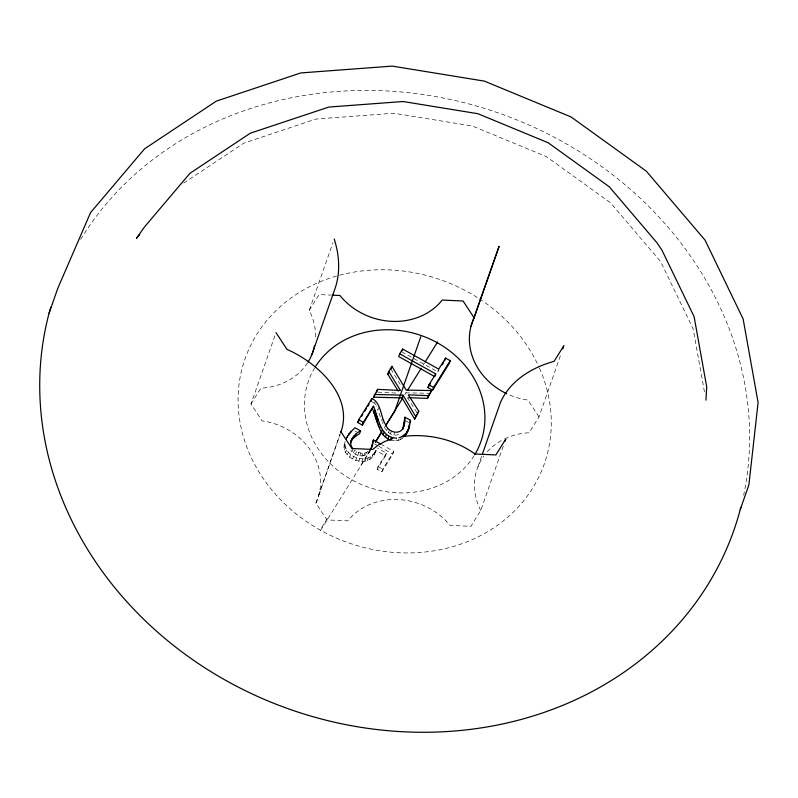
<?xml version="1.0" encoding="UTF-8"?>
<svg xmlns="http://www.w3.org/2000/svg" width="798" height="798" viewBox="0 0 798 798"><rect width="100%" height="100%" fill="white"/><g stroke="black" fill="none" stroke-linecap="round" stroke-linejoin="round"><path stroke-width="0.6" stroke-dasharray="3.99 2.99" d="M373.803 454.88L375.858 449.962C372.526 470.611 337.773 460.207 345.095 441.603M374.761 452.137C367.419 465.443 344.088 457.045 345.115 442.73M374.9 452.705L375.519 450.291L385.514 455.858L377.155 469.304L381.793 471.877L392.845 454.112L393.803 451.369L381.963 444.785M503.309 446.092L480.765 510.481L470.89 526.341L450.022 525.413A63.98 56.229 19.3 0 0 347.758 520.855L326.891 519.917L315.898 503.129A63.98 56.229 19.3 0 0 261.993 420.825L250.991 404.037L275.18 334.961M315.529 336.896A63.98 56.229 19.3 0 0 309.215 310.442L332.995 242.532M315.898 503.129L340.088 434.052M318.921 494.83L340.297 433.793M344.217 444.546L345.175 441.803M344.028 447.349L344.995 444.606M344.497 450.022L345.454 447.279M345.624 452.606L346.581 449.863M347.359 454.96L348.317 452.217M349.704 457.104L350.661 454.361M370.013 450.94C366.402 458.042 356.606 456.855 351.988 451.518L352.945 448.775M353.544 452.925L354.512 450.182C358.262 453.055 363.948 454.68 368.028 451.518L367.07 454.262M352.656 459.03L353.614 456.286M355.509 454.192L356.477 451.449M375.958 404.766L374.631 403.239L375.589 400.496M355.788 460.506L356.746 457.763M357.803 455.269L358.771 452.526M359.938 455.867L360.905 453.124M358.841 461.394L359.798 458.651M378.821 407.359L377.863 410.102L376.337 405.833M361.923 456.037L362.881 453.294M363.738 455.828L364.706 453.084M361.803 461.713L362.761 458.97M365.424 455.249L366.382 452.506M364.686 461.444L365.644 458.7M368.616 452.835L369.255 451.01M367.25 460.655L368.217 457.912M382.821 418.102L381.853 420.845L378.681 412.317M369.683 459.319L370.641 456.576M383.639 420.237L382.671 422.98C384.556 429.883 391.858 438.441 399.549 433.843M371.888 457.414L372.846 454.67M386.721 430.681L387.688 427.937M388.466 432.486L389.424 429.743M377.155 469.304L378.112 466.561L386.481 453.114L377.474 448.107M390.461 433.873L391.429 431.129M385.514 455.858L386.481 453.114M393.743 435.119L394.701 432.376M381.793 471.877L382.751 469.134L393.803 451.369M390.511 440.167L395.668 440.845L396.626 438.102M395.668 440.845L398.062 440.466L399.02 437.723M398.062 440.466L400.556 439.528L401.524 436.785M401.703 351.808L437.773 371.868L438.73 369.125M477.952 466.72L481.623 456.217M504.715 438.78A63.98 56.229 19.3 0 1 529.114 432.745L538.989 416.885L561.124 353.664M250.991 404.037L260.856 388.167A63.98 56.229 19.3 0 0 308.038 362.093M309.215 310.442L319.08 294.572L331.36 295.12M321.624 527.578L327.549 518.062M360.866 465.314L370.053 450.541M404.825 394.641L406.142 392.526M423.199 365.105L424.516 362.99M320.666 530.331L370.402 450.371M437.773 371.868L439.02 369.863M183.69 183.091L243.819 143.131L315.848 119.072L393.843 113.246L472.486 126.054L546.421 156.627L610.6 202.872L660.644 261.644L693.163 328.926L704.843 394.112M400.556 439.528L402.791 438.072M430.661 393.314L405.214 392.825L403.978 390.761M377.853 392.147L397.115 393.115M370.98 401.204L374.631 403.239M405.823 420.975L408.606 422.521M354.97 431.02L356.826 432.057M374.551 443.937L377.783 445.733M378.851 446.331L392.845 454.112M378.112 466.561L382.751 469.134M350.831 449.982L351.988 451.518M538.989 416.885L527.987 400.087A63.98 56.229 19.3 0 1 508.715 394.621M407.349 397.584L417.154 412.945M390.96 369.085L401.494 386.631M80.588 239.46A359.449 315.888 19.3 0 1 511.109 117.635A359.449 315.888 19.3 0 1 743.646 495.259M539.448 368.087A158.583 139.361 19.3 0 1 406.082 552.934A158.583 139.361 19.3 0 1 242.762 366.013A158.583 139.361 19.3 0 1 478.311 298.123M479.359 298.801A158.583 139.361 19.3 0 1 538.949 366.98M480.765 510.481A63.98 56.229 19.3 0 1 483.797 456.047M487.299 451.688A63.98 56.229 19.3 0 1 503.658 439.299M474.202 455.578A91.381 80.309 19.3 0 1 352.636 480.246A91.381 80.309 19.3 0 1 314.512 368.167"/><path stroke-width="1.2" d="M404.935 417.194L404.556 423.688L402.84 429.105L404.935 417.194L410.491 420.287C409.813 425.893 408.426 431.728 404.736 436.167L408.616 428.775M705.931 400.157L706.729 387.05L694.12 316.706L662.001 250.243L656.914 242.712L609.293 186.792L548.226 142.792L477.882 113.705L403.06 101.516L328.846 107.052L250.313 133.196L189.904 173.346L144.348 227.151L136.518 238.263L139.7 234.502M373.364 439.997L371.778 447.04L373.364 439.997L380.895 444.187M408.586 428.925L409.344 424.207M346.063 438.86L349.245 433.464L355 427.758L360.586 430.87C354.472 433.703 347.04 442.351 352.945 448.775M49.117 313.095L57.755 288.407L90.523 212.677L144.598 148.807L216.308 101.137L300.766 72.937L392.217 66.104L484.416 81.127L571.089 116.967L646.33 171.181L705.013 240.088L743.138 318.981L758.1 402.481L748.883 484.905L740.245 509.593M312.028 354.192L334.502 290.023C340.656 273.664 339.479 255.46 334.222 239.021M340.706 432.616C354.113 396.257 317.245 362.521 287.001 349.414L275.998 332.616M347.03 437.593L347.669 435.768M348.606 435.289L349.245 433.464M350.462 433.015L351.1 431.189M350.791 441.902L351.429 440.077M373.165 406.91L362.352 425.095L357.713 422.521L358.681 419.778L371.938 398.461C381.624 403.349 380.317 416.955 386.013 425.384C388.895 432.915 401.214 435.538 403.808 426.361M350.462 442.82L352.477 438.062M351.519 440.805L353.993 435.987M353.035 438.73L354.901 436.835L355.858 434.092M362.352 425.095L363.309 422.351L373.484 406.002C378.442 417.803 380.197 437.823 396.626 438.102M360.586 430.87L359.619 433.613L354.901 436.835M370.98 401.204L371.938 398.461M431.628 390.571L428.456 395.668L408.307 394.84L418.77 411.229L414.641 419.07L402.042 397.923L373.474 397.185L377.614 389.344L400.486 390.491L388.736 371.459L391.918 366.332L406.172 390.082L431.628 390.571L427.489 398.411L408.536 397.633M376.646 392.087L377.614 389.344M391.479 437.424L390.511 440.167C379.559 436.007 377.883 422.86 374.092 413.204L375.06 410.461M398.222 391.12L387.778 374.202L388.736 371.459M390.96 369.085L391.918 366.332M375.15 416.406L376.117 413.663M376.018 419.05L376.975 416.307M399.698 353.833L398.741 356.576L434.8 376.636L435.758 373.893L399.698 353.833L402.671 349.065L438.73 369.125L445.583 358.103L450.222 360.676L449.254 363.419L432.606 390.192L427.977 387.609L428.935 384.865L435.758 373.893M377.005 421.833L377.963 419.09M402.022 350.891L402.671 349.065M378.422 425.563L379.389 422.82M370.332 450.022L372.736 444.296M379.569 428.386L380.526 425.633M381.344 432.167L382.302 429.424M383.17 434.97L384.137 432.227M385.384 437.244L386.342 434.501M420.825 336.666L394.681 411.349L385.494 426.112M402.042 397.923L403 395.18L374.432 394.441M387.898 438.99L388.865 436.247M403.968 423.379L404.935 420.636M403.589 426.431L404.556 423.688M403.11 437.154L403.748 435.329L405.693 433.424M409.853 422.122L410.491 420.287M406.401 433.913L407.359 431.169M414.641 419.07L418.77 411.229M427.489 398.411L428.456 395.668M432.606 390.192L433.563 387.449L450.222 360.676M444.626 360.846L445.583 358.103M471.049 326.093L499.089 246.373L474.082 317.794A63.98 56.229 19.3 0 0 506.69 393.693M482.441 453.882L500.416 402.551C509.902 380.766 531.967 367.399 554.121 361.334L563.996 345.464M504.954 441.404L505.772 439.06L495.897 454.93L475.029 453.992C454.012 438.86 426.86 433.035 401.344 436.656M562.76 348.975L563.587 346.641M407.658 431.528L409.544 426.182M357.713 422.521L359.609 419.479M361.504 416.436L362.771 414.401M364.666 411.359L366.551 408.307M367.818 406.282L369.085 404.247M373.474 397.185L374.741 395.15M387.778 374.202L389.045 372.157M375.299 442.102L381.863 431.558M385.803 425.224L402.86 397.803M407.459 390.421L421.234 368.267M425.174 361.933L437.643 341.893M375.649 441.932L381.554 432.446M427.977 387.609L430.451 383.619M442.132 364.856L443.379 362.851M369.574 450.092L370.98 448.197M401.524 436.785L403.748 435.329M399.02 437.723L400.686 437.095M392.676 438.591L384.905 441.424L378.212 445.065L372.776 449.434L351.908 448.506L340.906 431.708M332.586 295.18L339.948 295.509A63.98 56.229 19.3 0 0 442.212 300.068L463.079 300.996L474.082 317.794M428.935 384.865L433.563 387.449M358.681 419.778L363.309 422.351M403 395.18L415.598 416.327M372.526 408.746L374.092 413.204M740.853 507.229A359.449 315.888 19.3 0 1 311.579 716.295A359.449 315.888 19.3 0 1 50.743 307.2M314.542 345.724A63.98 56.229 19.3 0 1 308.038 362.093M315.15 367.11A91.381 80.309 19.3 0 1 436.725 342.442A91.381 80.309 19.3 0 1 474.84 454.531"/></g></svg>
